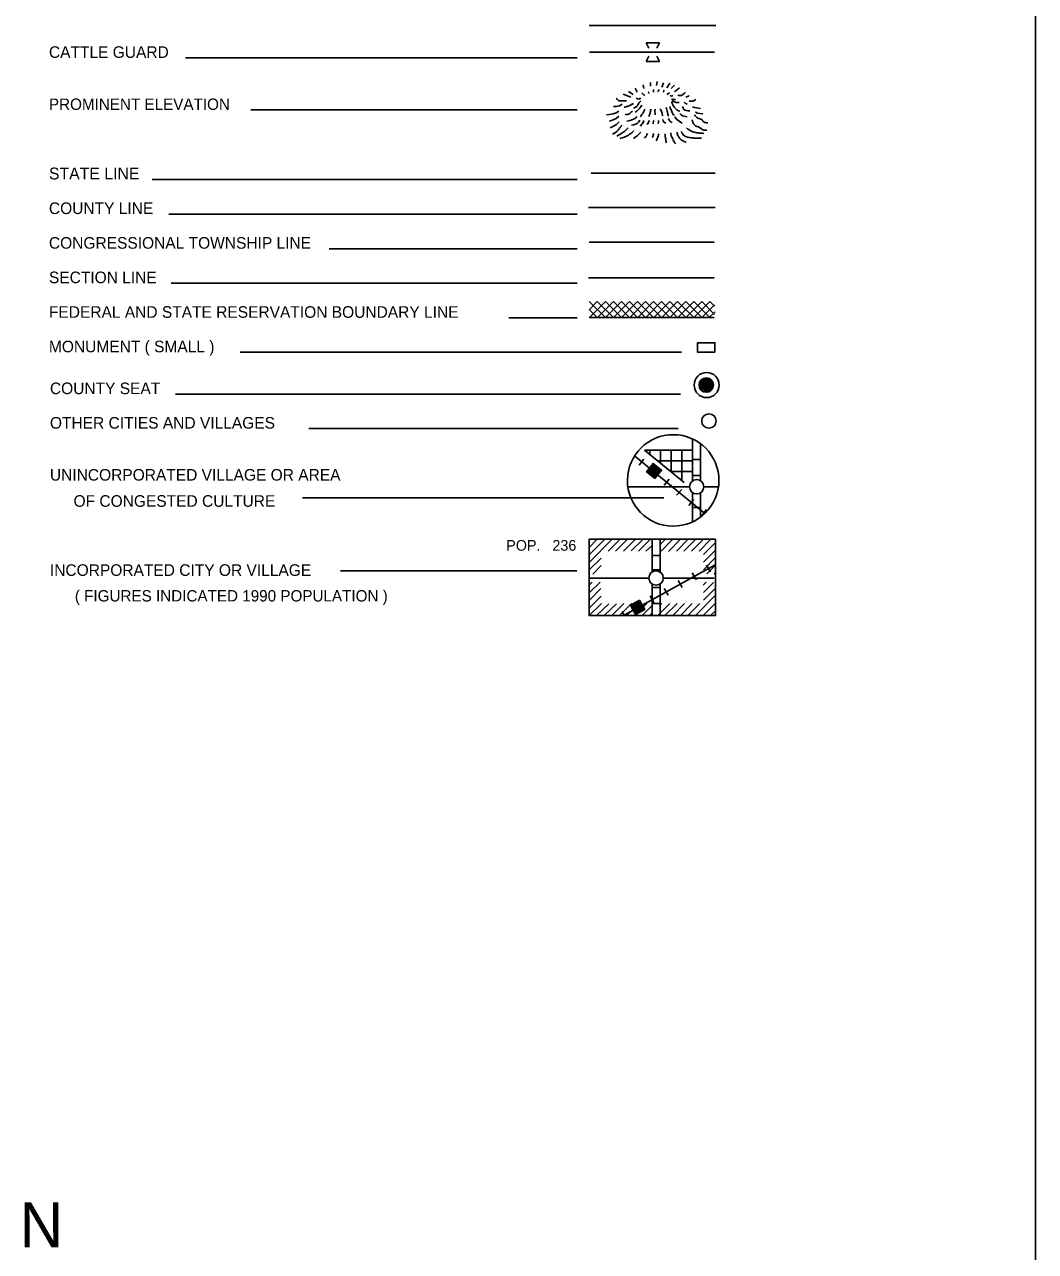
# Model space of a CAD drawing. Extents: x 2035620 to 2659331, y 15906548 to 16282978.
# Drawn here: x 2384388 to 2422136, y 16180432 to 16226268 of the extents above; entities that cross this region are included whole.
import ezdxf

# ---------------------------------------------------------------- set-up
doc = ezdxf.new("R2010")
doc.units = 0
for name, color, linetype in [('L12', 7, 'Continuous'), ('L23', 7, 'Continuous'), ('L25', 7, 'Continuous')]:
    doc.layers.add(name, color=color, linetype=linetype)

msp = doc.modelspace()

# ---------------------------------------------------------------- linework, layer by layer
at = {"layer": 'L12'}
for p, q in [((2405485, 16225239), (2410157, 16225239)), ((2406915, 16208996), (2409217, 16208996)), ((2409761, 16208996), (2410300, 16208996)), ((2405458, 16205585), (2407702, 16205585)), ((2408241, 16205585), (2410141, 16205585))]:
    msp.add_line(p, q, dxfattribs=at)
at = {"layer": 'L23'}
for p, q in [((2422136, 16102656), (2422136, 16275616)), ((2405469, 16226232), (2410200, 16226232)), ((2407702, 16225387), (2407602, 16225587)), ((2407602, 16225587), (2408098, 16225587)), ((2408003, 16225387), (2408098, 16225587)), ((2390394, 16225022), (2405020, 16225022)), ((2407702, 16225086), (2407602, 16224890)), ((2407602, 16224890), (2408098, 16224890)), ((2408003, 16225086), (2408098, 16224890)), ((2392844, 16223079), (2405020, 16223079)), ((2405543, 16220719), (2410173, 16220719)), ((2389159, 16220481), (2405020, 16220481)), ((2389777, 16219188), (2405020, 16219188)), ((2405442, 16219430), (2410173, 16219430)), ((2395759, 16217894), (2405020, 16217894)), ((2405474, 16218137), (2410141, 16218137)), ((2389861, 16216605), (2405020, 16216605)), ((2405442, 16216811), (2410141, 16216811)), ((2405474, 16215919), (2406076, 16215322)), ((2405474, 16215623), (2405770, 16215328)), ((2405485, 16215328), (2406076, 16215919)), ((2405485, 16215623), (2405775, 16215919)), ((2405775, 16215919), (2406377, 16215322)), ((2405786, 16215328), (2406377, 16215919)), ((2406076, 16215919), (2406678, 16215322)), ((2406086, 16215328), (2406678, 16215919)), ((2406377, 16215919), (2406973, 16215322)), ((2406382, 16215328), (2406973, 16215919)), ((2406678, 16215919), (2407274, 16215322)), ((2406683, 16215328), (2407274, 16215919)), ((2406973, 16215919), (2407575, 16215322)), ((2406984, 16215328), (2407575, 16215919)), ((2407274, 16215919), (2407876, 16215322)), ((2407285, 16215328), (2407876, 16215919)), ((2407575, 16215919), (2408177, 16215322)), ((2407586, 16215328), (2408177, 16215919)), ((2407876, 16215919), (2408478, 16215322)), ((2407882, 16215328), (2408478, 16215919)), ((2408177, 16215919), (2408774, 16215322)), ((2408183, 16215328), (2408774, 16215919)), ((2408478, 16215919), (2409075, 16215322)), ((2408484, 16215328), (2409075, 16215919)), ((2408774, 16215919), (2409376, 16215322)), ((2408785, 16215328), (2409376, 16215919)), ((2409075, 16215919), (2409677, 16215322)), ((2409085, 16215328), (2409677, 16215919)), ((2409376, 16215919), (2409978, 16215322)), ((2409386, 16215328), (2409978, 16215919)), ((2409677, 16215919), (2410157, 16215438)), ((2409703, 16215343), (2410157, 16215798)), ((2409957, 16215328), (2410173, 16215539)), ((2409978, 16215919), (2410152, 16215745)), ((2405020, 16215312), (2402475, 16215312)), ((2405474, 16215322), (2410141, 16215322)), ((2392443, 16214023), (2408917, 16214023)), ((2390025, 16212460), (2408885, 16212460)), ((2395009, 16211172), (2408790, 16211172)), ((2409334, 16209229), (2409334, 16210787)), ((2409635, 16209229), (2409635, 16210602)), ((2407333, 16209804), (2407517, 16210037)), ((2407533, 16210369), (2409334, 16210369)), ((2407734, 16210222), (2407734, 16210369)), ((2408135, 16209878), (2408135, 16210369)), ((2408536, 16209577), (2408536, 16210369)), ((2408932, 16209229), (2408932, 16210369)), ((2409334, 16210021), (2409635, 16210021)), ((2407607, 16209561), (2408167, 16209620)), ((2407633, 16209588), (2408135, 16209635)), ((2407644, 16209546), (2408140, 16209593)), ((2407660, 16209614), (2408109, 16209662)), ((2407665, 16209519), (2408125, 16209572)), ((2407686, 16209646), (2408082, 16209688)), ((2407702, 16209672), (2408051, 16209715)), ((2407702, 16209498), (2408093, 16209535)), ((2407723, 16209704), (2408024, 16209730)), ((2407744, 16209730), (2408003, 16209752)), ((2407776, 16209762), (2407966, 16209778)), ((2407792, 16209789), (2407940, 16209794)), ((2407808, 16209435), (2407993, 16209672)), ((2407818, 16209810), (2407919, 16209820)), ((2407834, 16209836), (2407892, 16209836)), ((2408019, 16209968), (2409334, 16209968)), ((2408536, 16209572), (2409334, 16209572)), ((2407723, 16209477), (2408077, 16209514)), ((2407750, 16209456), (2408051, 16209488)), ((2407776, 16209429), (2408035, 16209461)), ((2407808, 16209403), (2408008, 16209429)), ((2407834, 16209387), (2407982, 16209403)), ((2407861, 16209361), (2407966, 16209371)), ((2407882, 16209345), (2407940, 16209345)), ((2408267, 16209055), (2408457, 16209287)), ((2409334, 16209419), (2409635, 16209419)), ((2408732, 16208680), (2408927, 16208901)), ((2409334, 16207687), (2409334, 16208780)), ((2409635, 16207872), (2409635, 16208780)), ((2394766, 16208585), (2408257, 16208585)), ((2409191, 16208294), (2409386, 16208527)), ((2409334, 16208220), (2409635, 16208220)), ((2409661, 16207914), (2409851, 16208146)), ((2405469, 16206731), (2405775, 16207048)), ((2405469, 16206451), (2406060, 16207048)), ((2405485, 16206177), (2406324, 16207027)), ((2406176, 16206589), (2406625, 16207037)), ((2406461, 16206594), (2406900, 16207037)), ((2406752, 16206589), (2407201, 16207048)), ((2407042, 16206604), (2407470, 16207027)), ((2407317, 16206594), (2407760, 16207048)), ((2407591, 16206594), (2407818, 16206810)), ((2407818, 16207037), (2408119, 16207037)), ((2407818, 16205818), (2407818, 16207037)), ((2408119, 16205828), (2408119, 16207037)), ((2408125, 16206837), (2408336, 16207053)), ((2408161, 16206589), (2408600, 16207037)), ((2408436, 16206578), (2408885, 16207037)), ((2408732, 16206594), (2409170, 16207037)), ((2409001, 16206589), (2409450, 16207037)), ((2409291, 16206589), (2409735, 16207037)), ((2409577, 16206589), (2410015, 16207037)), ((2409735, 16206472), (2410184, 16206921)), ((2405474, 16205897), (2405918, 16206330)), ((2407818, 16206436), (2408119, 16206436)), ((2409735, 16206187), (2410184, 16206636)), ((2409740, 16205902), (2410184, 16206356)), ((2396192, 16205860), (2405009, 16205860)), ((2405611, 16205739), (2405918, 16206055)), ((2407818, 16205897), (2408119, 16205897)), ((2409999, 16205818), (2409851, 16206076)), ((2409867, 16205744), (2410184, 16206071)), ((2405474, 16205327), (2405585, 16205438)), ((2405474, 16205036), (2405886, 16205438)), ((2408948, 16205237), (2408800, 16205496)), ((2409476, 16205527), (2409323, 16205786)), ((2409724, 16205327), (2409841, 16205438)), ((2409735, 16205052), (2410110, 16205427)), ((2410141, 16205744), (2410184, 16205786)), ((2405474, 16204751), (2405907, 16205195)), ((2407818, 16204186), (2407818, 16205369)), ((2407818, 16205237), (2408119, 16205237)), ((2408119, 16204186), (2408119, 16205369)), ((2408425, 16204946), (2408278, 16205205)), ((2409735, 16204762), (2410173, 16205205)), ((2405469, 16204186), (2405928, 16204635)), ((2405485, 16204477), (2405918, 16204910)), ((2405749, 16204186), (2406203, 16204630)), ((2406050, 16204197), (2406493, 16204630)), ((2406324, 16204186), (2406768, 16204635)), ((2406609, 16204186), (2407058, 16204635)), ((2406894, 16204197), (2407327, 16204630)), ((2407026, 16204535), (2407042, 16204587)), ((2407042, 16204503), (2407074, 16204603)), ((2407058, 16204477), (2407100, 16204619)), ((2407074, 16204455), (2407132, 16204635)), ((2407100, 16204413), (2407169, 16204661)), ((2407116, 16204376), (2407201, 16204677)), ((2407132, 16204355), (2407227, 16204693)), ((2407142, 16204318), (2407259, 16204704)), ((2407158, 16204170), (2407628, 16204645)), ((2407169, 16204286), (2407290, 16204730)), ((2407185, 16204255), (2407317, 16204735)), ((2407201, 16204228), (2407348, 16204762)), ((2407227, 16204244), (2407369, 16204730)), ((2407375, 16204360), (2407227, 16204630)), ((2407259, 16204260), (2407385, 16204704)), ((2407290, 16204281), (2407401, 16204661)), ((2407327, 16204297), (2407417, 16204635)), ((2407348, 16204313), (2407433, 16204603)), ((2407385, 16204329), (2407449, 16204577)), ((2407417, 16204355), (2407475, 16204545)), ((2407443, 16204360), (2407491, 16204513)), ((2407459, 16204197), (2407802, 16204535)), ((2407475, 16204376), (2407507, 16204487)), ((2407903, 16204656), (2407750, 16204920)), ((2407818, 16204635), (2408119, 16204635)), ((2408019, 16204181), (2408478, 16204645)), ((2408098, 16204556), (2408183, 16204635)), ((2408309, 16204197), (2408753, 16204635)), ((2408594, 16204186), (2409033, 16204635)), ((2408869, 16204181), (2409323, 16204635)), ((2409170, 16204202), (2409608, 16204635)), ((2409445, 16204186), (2410168, 16204920)), ((2409724, 16204186), (2410168, 16204630)), ((2406783, 16204197), (2406699, 16204339)), ((2407501, 16204397), (2407517, 16204455)), ((2407734, 16204181), (2407808, 16204260)), ((2409999, 16204186), (2410173, 16204355))]:
    msp.add_line(p, q, dxfattribs=at)
for points in [[(2407116, 16223655), (2406937, 16223771)], [(2407259, 16223744), (2407185, 16223887)], [(2407517, 16223882), (2407486, 16224019)], [(2407760, 16223961), (2407765, 16224104)], [(2407982, 16223987), (2408008, 16224140)], [(2408183, 16223924), (2408241, 16224088)], [(2408367, 16223903), (2408478, 16224072)], [(2408536, 16223882), (2408658, 16223998)], [(2408658, 16223755), (2408843, 16223898)], [(2406699, 16223290), (2406609, 16223232), (2406482, 16223206), (2406377, 16223206)], [(2406868, 16223422), (2406577, 16223422), (2406525, 16223470), (2406482, 16223507)], [(2407026, 16223554), (2406736, 16223665)], [(2409085, 16223554), (2409175, 16223586), (2409207, 16223612)], [(2409207, 16223407), (2409349, 16223407), (2409460, 16223470)], [(2406577, 16223037), (2406482, 16222974), (2406366, 16222931), (2406218, 16222905), (2406123, 16222894)], [(2406583, 16222847), (2406482, 16222757), (2406366, 16222704), (2406234, 16222662)], [(2409334, 16223195), (2409408, 16223169), (2409624, 16223137)], [(2409445, 16223005), (2409508, 16222952), (2409719, 16222937)], [(2406593, 16222630), (2406493, 16222530), (2406382, 16222477), (2406250, 16222414)], [(2409682, 16212988), (2409951, 16213062), (2409661, 16212978), (2409978, 16213036), (2409640, 16212930), (2409978, 16213015), (2409983, 16213020), (2409603, 16212904), (2410041, 16212988), (2409624, 16212856), (2410057, 16212936), (2409592, 16212788), (2410078, 16212904), (2409582, 16212703), (2410078, 16212846), (2409635, 16212687), (2410083, 16212804), (2409635, 16212619), (2410041, 16212746), (2409724, 16212577), (2410025, 16212687), (2409825, 16212561), (2410025, 16212640), (2410057, 16212761), (2409640, 16212661)], [(2407169, 16210153), (2409793, 16208004)], [(2407533, 16210369), (2409017, 16209155)], [(2406995, 16207037), (2405469, 16207037), (2405469, 16204186), (2410184, 16204186), (2410184, 16207037), (2406995, 16207037)], [(2406778, 16204202), (2410173, 16206087)]]:
    msp.add_lwpolyline(points, dxfattribs=at)
for points in [[(2410168, 16214023), (2410168, 16214377), (2409518, 16214377), (2409518, 16214023)], [(2407607, 16209561), (2407861, 16209873), (2408167, 16209620), (2407919, 16209313)], [(2407201, 16204228), (2407010, 16204572), (2407348, 16204762), (2407544, 16204418)]]:
    msp.add_lwpolyline(points, close=True, dxfattribs=at)
for centre, radius in [((2409859, 16212799), 469), ((2409842, 16212799), 269), ((2409945, 16211457), 269), ((2409486, 16209000), 269), ((2407969, 16205591), 269)]:
    msp.add_circle(centre, radius, dxfattribs=at)
msp.add_ellipse((2408609, 16209237), major_axis=(-10, -1709), ratio=0.999925, dxfattribs=at)
for points in [[(2407686, 16223686), (2407686, 16223739), (2407676, 16223744)], [(2407876, 16223744), (2407866, 16223797), (2407882, 16223845)], [(2408035, 16223755), (2408066, 16223797), (2408082, 16223840)], [(2408235, 16223739), (2408251, 16223766), (2408267, 16223813)], [(2408785, 16223628), (2408858, 16223612), (2409070, 16223739)], [(2407127, 16223322), (2406900, 16223211), (2406778, 16223179)], [(2407406, 16223412), (2407375, 16223396), (2407285, 16223253), (2407201, 16223179), (2407127, 16223148)], [(2407406, 16223523), (2407327, 16223486), (2407227, 16223512)], [(2407544, 16223612), (2407486, 16223671), (2407433, 16223702)], [(2408367, 16223655), (2408441, 16223697), (2408468, 16223729)], [(2408499, 16223607), (2408552, 16223597), (2408594, 16223612)], [(2408542, 16223480), (2408584, 16223470), (2408700, 16223470)], [(2408557, 16223391), (2408594, 16223269), (2408674, 16223153), (2408769, 16223063), (2408858, 16223037)], [(2408573, 16223422), (2408684, 16223364), (2408832, 16223354)], [(2409017, 16223364), (2409091, 16223306), (2409133, 16223306)], [(2407084, 16223032), (2407026, 16222979), (2406942, 16222915), (2406815, 16222915)], [(2407253, 16222836), (2407216, 16222789), (2407127, 16222731), (2406873, 16222662)], [(2407433, 16223253), (2407385, 16223179), (2407311, 16223090), (2407227, 16223021), (2407190, 16222995)], [(2407544, 16223111), (2407501, 16222989), (2407417, 16222873), (2407385, 16222820)], [(2407776, 16223106), (2407744, 16222963), (2407707, 16222836)], [(2407934, 16223111), (2407924, 16222989), (2407940, 16222889)], [(2408125, 16223121), (2408183, 16222989), (2408209, 16222857)], [(2408336, 16223169), (2408399, 16222989), (2408415, 16222889), (2408441, 16222847)], [(2408494, 16223206), (2408510, 16223121), (2408552, 16223047), (2408594, 16222931), (2408653, 16222873)], [(2408858, 16222947), (2408911, 16222889), (2409133, 16222820)], [(2408959, 16223211), (2409012, 16223095), (2409228, 16223047)], [(2409402, 16222889), (2409534, 16222773), (2409677, 16222715), (2409751, 16222630), (2409899, 16222599)], [(2406694, 16222504), (2406625, 16222419), (2406551, 16222319), (2406340, 16222171)], [(2406926, 16222414), (2406815, 16222298), (2406715, 16222224), (2406509, 16222102)], [(2407359, 16222699), (2407317, 16222620), (2407053, 16222504)], [(2407517, 16222678), (2407491, 16222614), (2407385, 16222472)], [(2407707, 16222678), (2407686, 16222614), (2407633, 16222530)], [(2407882, 16222688), (2407866, 16222599), (2407850, 16222556)], [(2408061, 16222688), (2408061, 16222646), (2408051, 16222562)], [(2408220, 16222720), (2408251, 16222636), (2408336, 16222578)], [(2408436, 16222762), (2408468, 16222688), (2408568, 16222604)], [(2408674, 16222815), (2408732, 16222736), (2408943, 16222588)], [(2409101, 16222414), (2409291, 16222282), (2409408, 16222245), (2409582, 16222213), (2409751, 16222203)], [(2409318, 16222704), (2409402, 16222519), (2409603, 16222414), (2409724, 16222329), (2409862, 16222319)], [(2407142, 16222298), (2407100, 16222261), (2406942, 16222139), (2406620, 16222007)], [(2407401, 16222245), (2407301, 16222145), (2407127, 16222013)], [(2407649, 16222203), (2407607, 16222113), (2407533, 16222023)], [(2407882, 16222197), (2407845, 16222081), (2407824, 16222044)], [(2408077, 16222187), (2408051, 16222097), (2407993, 16221965), (2407977, 16221928)], [(2408309, 16222187), (2408309, 16222086), (2408320, 16222055), (2408336, 16221923), (2408357, 16221854)], [(2408515, 16222224), (2408536, 16222113), (2408594, 16221997), (2408631, 16221912), (2408700, 16221812)], [(2408753, 16222245), (2408774, 16222155), (2408832, 16222044), (2408943, 16221939), (2409091, 16221865)], [(2408911, 16222271), (2408969, 16222171), (2409107, 16222071), (2409276, 16222039), (2409434, 16222023), (2409661, 16222023)]]:
    msp.add_spline(points, degree=3, dxfattribs=at)

# ---------------------------------------------------------------- texts
for s, height, p in [('CATTLE GUARD', 433.31, (2385299, 16225022)), ('PROMINENT ELEVATION', 425.01, (2385299, 16223079)), ('STATE LINE', 441.6, (2385299, 16220481)), ('COUNTY LINE', 433.31, (2385299, 16219188)), ('CONGRESSIONAL TOWNSHIP LINE', 433.31, (2385299, 16217894)), ('SECTION LINE', 433.31, (2385299, 16216605)), ('FEDERAL AND STATE RESERVATION BOUNDARY LINE', 433.31, (2385299, 16215312)), ('MONUMENT ( SMALL )', 433.31, (2385299, 16214023)), ('COUNTY SEAT', 433.31, (2385336, 16212460)), ('OTHER CITIES AND VILLAGES', 433.31, (2385336, 16211172)), ('UNINCORPORATED VILLAGE OR AREA', 433.31, (2385336, 16209229)), ('OF CONGESTED CULTURE', 433.31, (2386218, 16208252)), ('POP.   236', 400, (2402375, 16206610)), ('INCORPORATED CITY OR VILLAGE', 433.31, (2385336, 16205670)), ('( FIGURES INDICATED 1990 POPULATION )', 425.01, (2386266, 16204714))]:
    msp.add_text(s, height=height, rotation=360, dxfattribs=at).set_placement(p)
at = {"layer": 'L25'}
msp.add_text('N', height=1683, rotation=359.9999, dxfattribs=at).set_placement((2384204, 16180582))

doc.saveas('drawing.dxf')
